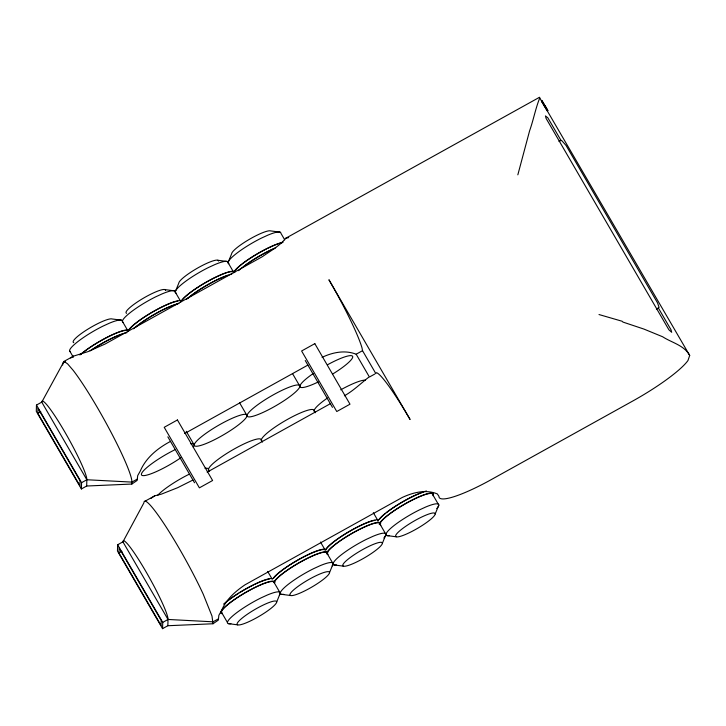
<?xml version="1.0" encoding="UTF-8"?>
<svg xmlns="http://www.w3.org/2000/svg" width="726" height="726" viewBox="0 0 726 726"><rect width="100%" height="100%" fill="white"/><g stroke="black" fill="none" stroke-linecap="round" stroke-linejoin="round"><path stroke-width="1.09" d="M213.008 623.761L211.992 616.056L203.226 594.195A69.914 7.469 60.9 0 0 165.637 526.223A69.914 7.469 60.9 0 0 143.929 502.8L122.921 541.841L117.639 544.781L117.467 551.043L162.551 628.662L167.842 625.73L213.008 623.761L218.317 620.131L218.871 615.276L221.494 610.684C225.986 599.531 235.333 591.372 245.061 584.784L402.268 497.455C413.167 492.446 425.754 489.124 437.324 493.925L438.967 496.33A60.793 10.727 -30.2 0 0 491.457 479.505L632.818 400.988A65.358 11.525 -30.2 0 0 687.967 360.523L689.7 355.45L539.4 97.338L285.754 238.237C279.528 246.132 270.426 250.906 262.376 256.668L105.17 343.988L88.018 351.62L73.526 356.121L64.042 361.385L41.763 402.131L36.472 405.072L36.3 411.333L81.394 488.952L86.675 486.021L131.851 484.051L137.15 480.421L137.695 475.621L140.327 470.974C145.962 457.571 157.978 448.051 170.501 441.399M37.825 413.294L37.961 408.284L80.041 480.73L79.905 485.739L37.825 413.294L40.765 411.66M62.708 365.033L62.763 363.091L65.404 361.621M81.394 488.952L81.566 482.69L36.472 405.072M86.675 486.021L86.848 479.75A45.593 4.873 60.9 0 0 64.569 431.543A45.593 4.873 60.9 0 0 41.763 402.131L86.848 479.75L131.905 482.1L137.187 479.169M118.982 553.003L119.128 547.994L161.208 620.44L161.072 625.449L118.982 553.003L121.932 551.37M131.851 484.051L131.905 482.1A69.914 7.469 60.9 0 0 110.933 432.052A69.914 7.469 60.9 0 0 73.172 370.333L67.591 363.853L64.042 361.385M162.551 628.662L162.733 622.4L117.639 544.781M167.842 625.73L168.015 619.46A45.593 4.873 60.9 0 0 145.735 571.253A45.593 4.873 60.9 0 0 122.921 541.841L168.015 619.46L213.063 621.81L218.354 618.879M517.838 174.83L529.59 130.843C533.474 119.99 535.461 108.619 539.727 98.046L539.4 97.338M180.674 301.363L175.202 291.952L178.805 283.113A22.796 4.02 -30.2 0 1 198.752 267.404A22.796 4.02 -30.2 0 1 218.435 261.097M233.518 272.014L228.046 262.603L231.648 253.764A22.796 4.02 -30.2 0 1 249.009 239.535A22.796 4.02 -30.2 0 1 270.635 230.904L280.036 232.129M276.688 601.99A22.796 4.02 -30.2 0 0 247.076 614.432A22.796 4.02 -30.2 0 0 246.849 622.572A22.796 4.02 -30.2 0 0 276.688 601.99L280.29 593.151L274.274 582.797A30.401 5.363 -30.2 0 0 244.58 593.178A30.401 5.363 -30.2 0 0 222.283 613.27M329.531 572.642A22.796 4.02 -30.2 0 0 299.92 585.083A22.796 4.02 -30.2 0 0 299.693 593.224A22.796 4.02 -30.2 0 0 329.531 572.642L333.125 563.793L327.117 553.448A30.401 5.363 -30.2 0 0 300.873 561.86A30.401 5.363 -30.2 0 0 274.274 582.797M382.375 543.284A22.796 4.02 -30.2 0 0 352.763 555.726A22.796 4.02 -30.2 0 0 352.537 563.866A22.796 4.02 -30.2 0 0 382.375 543.284L385.969 534.445L379.961 524.09A30.401 5.363 -30.2 0 0 350.268 534.472A30.401 5.363 -30.2 0 0 327.97 554.564M435.21 513.935A22.796 4.02 -30.2 0 0 405.607 526.377A22.796 4.02 -30.2 0 0 405.38 534.518A22.796 4.02 -30.2 0 0 435.21 513.935L438.813 505.087L432.805 494.742A30.401 5.363 -30.2 0 0 403.102 505.124A30.401 5.363 -30.2 0 0 380.814 525.216M150.935 498.399L154.692 495.831L161.399 494.134L177.652 487.7L192.944 480.031M70.731 358.027L73.526 356.121M344.396 395.806C353.29 390.806 360.849 383.392 368.581 377.339M558.911 141.28L561.534 140.381L566.035 145.409L657.556 302.933L659.081 307.397L656.44 309.158M81.566 482.69L86.848 479.75M184.694 433.513L307.888 365.087M322.063 357.355C332.644 352.337 344.959 349.787 356.167 354.215L362.528 350.676L362.011 347.926A69.914 7.469 60.9 0 0 328.923 279.764L410.081 419.474A69.914 7.469 60.9 0 0 376.395 372.683L375.778 373.491L362.528 350.676M145.209 501.094L154.774 495.822M374.87 373.999L369.416 377.03L356.167 354.215M207.137 472.145L330.33 403.71M162.733 622.4L168.015 619.46M285.754 238.237L288.667 237.611M217.791 260.262L227.193 261.478M164.947 289.61L174.349 290.836M121.505 320.184L112.113 318.968A22.796 4.02 -30.2 0 0 87.928 329.123A22.796 4.02 -30.2 0 0 73.762 342.663M386.831 535.561L396.224 536.786M333.987 564.919L343.38 566.144M281.144 594.267L290.536 595.492M228.3 623.625L237.692 624.85M598.995 314.54L622.055 321.228L622.962 322.081L643.908 329.069L662.638 336.764C671.632 342.663 684.237 345.258 689.7 355.45M541.569 101.159L544.473 106.159L544.246 105.642M544.781 106.459L545.117 107.012M542.104 102.021L542.467 102.62M545.498 107.657L545.898 108.337M560.88 140.191L547.831 117.794L545.444 115.933L546.097 118.42L668.882 329.767L671.686 332.29L671.033 329.804L658.409 308.069M284.719 239.834L280.889 233.246A30.401 5.363 -30.2 0 0 267.83 235.16L261.478 238.074A30.401 5.363 -30.2 0 0 228.899 263.729M305.238 360.513L332.454 407.359M292.487 373.536L299.892 386.277A30.401 5.363 -30.2 0 1 260.108 413.711A30.401 5.363 -30.2 0 1 260.407 402.857A30.401 5.363 -30.2 0 1 299.892 386.277M315.265 412.731L314.122 410.771A30.401 5.363 -30.2 0 0 284.429 421.153A30.401 5.363 -30.2 0 0 262.14 441.245M373.327 512.692L377.883 520.524M239.644 402.885L247.049 415.626A30.401 5.363 -30.2 0 1 207.264 443.069A30.401 5.363 -30.2 0 1 207.572 432.215A30.401 5.363 -30.2 0 1 247.049 415.626M262.422 442.089L261.278 440.128A30.401 5.363 -30.2 0 0 231.585 450.51A30.401 5.363 -30.2 0 0 209.297 470.602M320.493 542.041L325.039 549.881M127.83 330.72L122.367 321.309A30.401 5.363 -30.2 0 0 109.299 323.224L102.947 326.137A30.401 5.363 -30.2 0 0 70.377 351.783M186.237 431.262L194.205 444.984M209.578 471.437L208.444 469.477A30.401 5.363 -30.2 0 0 204.986 468.315M267.649 571.389L272.205 579.23M167.842 436.834L194.532 482.772M69.524 350.658L73.344 357.246M221.43 612.154L227.447 622.5M543.257 103.972L543.638 104.626M546.288 109.009L547.313 110.887L544.228 105.678M187.862 298.413A30.401 5.363 -30.2 0 1 227.946 275.408M176.064 293.077A30.401 5.363 -30.2 0 1 208.634 267.431L214.987 264.518A30.401 5.363 -30.2 0 1 228.046 262.603M180.674 302.061A31.154 5.499 -30.2 0 1 208.997 280.563A31.154 5.499 -30.2 0 1 234.716 272.586M186.391 299.457A31.154 5.499 -30.2 0 1 231.757 274.138M234.171 272.35A30.401 5.363 -30.2 0 1 241.921 264.219M242.629 263.665A30.401 5.363 -30.2 0 1 266.542 248.9M267.486 248.428A30.401 5.363 -30.2 0 1 282.55 242.593M182.162 300.183A30.401 5.363 -30.2 0 1 226.448 272.822M227.61 272.468A30.401 5.363 -30.2 0 1 229.706 271.941M230.605 271.787A30.401 5.363 -30.2 0 1 233.209 271.833M123.22 322.435A30.401 5.363 -30.2 0 1 155.791 296.78L162.143 293.867A30.401 5.363 -30.2 0 1 175.202 291.952M327.471 364.788A30.401 5.363 -30.2 0 1 352.591 356.312A30.401 5.363 -30.2 0 1 332.98 373.854M318.36 381.903A30.401 5.363 -30.2 0 1 300.038 386.885A30.401 5.363 -30.2 0 1 313.251 373.509M92.138 349.651A30.401 5.363 -30.2 0 1 122.258 334.114M79.869 354.978A31.154 5.499 -30.2 0 1 106.831 337.399A31.154 5.499 -30.2 0 1 128.157 330.139M90.069 350.885A31.154 5.499 -30.2 0 1 126.996 332.68M128.493 331.056A30.401 5.363 -30.2 0 1 149.247 314.04A30.401 5.363 -30.2 0 1 177.761 301.136M80.677 354.524A30.401 5.363 -30.2 0 1 106.94 337.499A30.401 5.363 -30.2 0 1 127.522 330.539M190.756 443.813A30.401 5.363 -30.2 0 1 193.261 447.098M180.847 457.743A30.401 5.363 -30.2 0 1 141.57 475.022A30.401 5.363 -30.2 0 1 174.794 449.802M243.428 266.814A30.401 5.363 -30.2 0 1 274.492 248.464M233.518 272.704A31.154 5.499 -30.2 0 1 253.928 255.788A31.154 5.499 -30.2 0 1 283.104 242.203M238.618 270.68A31.154 5.499 -30.2 0 1 275.68 247.784M126.605 313.305A22.796 4.02 -30.2 0 1 143.321 298.241A22.796 4.02 -30.2 0 1 165.592 290.454M135.88 327.027A30.401 5.363 -30.2 0 1 177.362 304.112M127.83 331.41A31.154 5.499 -30.2 0 1 152.605 311.899A31.154 5.499 -30.2 0 1 181.001 300.791M133.548 328.814A31.154 5.499 -30.2 0 1 178.923 303.495M325.729 550.263A30.401 5.363 -30.2 0 1 346.483 533.247A30.401 5.363 -30.2 0 1 375.006 520.342M383.891 537.957A30.401 5.363 -30.2 0 0 372.91 536.351L366.557 539.264A30.401 5.363 -30.2 0 0 338.697 556.951A30.401 5.363 -30.2 0 0 336.583 564.964M326.455 553.811A31.154 5.499 -30.2 0 1 353.716 532.349A31.154 5.499 -30.2 0 1 380.615 523.727M325.92 549.056A31.154 5.499 -30.2 0 1 352.21 529.762A31.154 5.499 -30.2 0 1 378.237 519.988M436.734 508.599A30.401 5.363 -30.2 0 0 425.754 507.002L419.401 509.915A30.401 5.363 -30.2 0 0 391.541 527.593A30.401 5.363 -30.2 0 0 389.426 535.606M332.181 565.917A30.401 5.363 -30.2 0 0 320.066 565.708L313.714 568.621A30.401 5.363 -30.2 0 0 285.853 586.299A30.401 5.363 -30.2 0 0 283.739 594.313M314.984 411.896A30.401 5.363 -30.2 0 1 327.49 398.011M340.721 389.835A30.401 5.363 -30.2 0 1 365.432 380.161M227.792 600.838A30.401 5.363 -30.2 0 1 238.736 593.224M239.68 592.634A30.401 5.363 -30.2 0 1 253.356 585.038M254.3 584.575A30.401 5.363 -30.2 0 1 269.319 579.049M279.338 595.266A30.401 5.363 -30.2 0 0 267.232 595.057L260.87 597.97A30.401 5.363 -30.2 0 0 233.01 615.657A30.401 5.363 -30.2 0 0 230.895 623.67M221.648 613.67A31.154 5.499 -30.2 0 1 244.499 593.069A31.154 5.499 -30.2 0 1 274.936 582.433M223.599 604.132A31.154 5.499 -30.2 0 1 250.642 586.254A31.154 5.499 -30.2 0 1 272.549 578.695M157.678 495.313A30.401 5.363 -30.2 0 1 189.023 474.305M273.711 578.096A30.401 5.363 -30.2 0 1 299.366 559.274A30.401 5.363 -30.2 0 1 324.758 549.736M273.729 582.551A31.154 5.499 -30.2 0 1 302.052 561.053A31.154 5.499 -30.2 0 1 327.78 553.076M273.076 578.404A31.154 5.499 -30.2 0 1 299.366 559.111A31.154 5.499 -30.2 0 1 325.393 549.346M379.399 519.389A30.401 5.363 -30.2 0 1 385.361 513.536M386.314 512.774A30.401 5.363 -30.2 0 1 423.685 492.019M379.299 524.462A31.154 5.499 -30.2 0 1 408.92 501.711A31.154 5.499 -30.2 0 1 433.014 495.722M377.91 521.259A31.154 5.499 -30.2 0 1 397.467 504.879A31.154 5.499 -30.2 0 1 426.471 490.985M177.425 419.964L164.212 427.305L199.387 487.845L212.6 480.503L177.425 419.964M314.821 343.652L301.608 350.985L336.773 411.524L349.986 404.191L314.821 343.652M541.95 100.651L544.99 105.851L541.95 100.651M544.854 105.442L547.84 110.579L544.854 105.442"/></g></svg>
